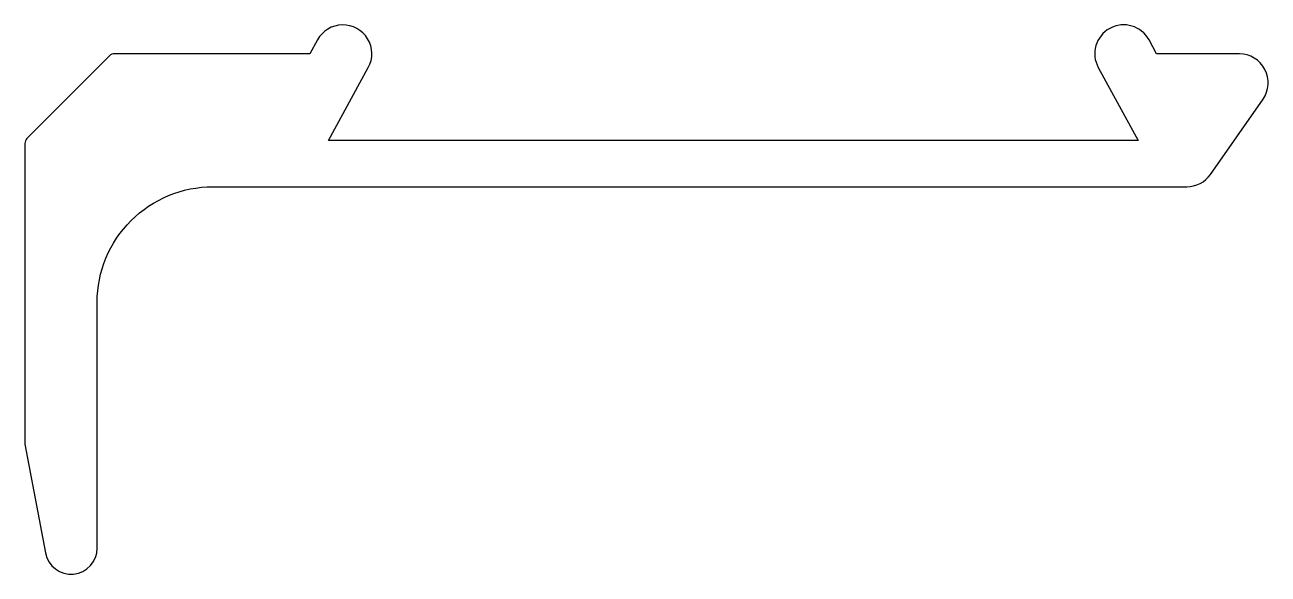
# Model space of a CAD drawing. Extents: x 219.5 to 262.5, y 232.5 to 251.5.
import ezdxf

# ---------------------------------------------------------------- set-up
doc = ezdxf.new("R2010")
doc.units = 0
doc.layers.add('ANA', color=220, linetype='CONTINUOUS')

msp = doc.modelspace()

# ---------------------------------------------------------------- linework, layer by layer
at = {"layer": 'ANA', "color": 0}
msp.add_lwpolyline([(261.465, 250.462), (258.604, 250.462), (258.342, 250.942, 1), (256.587, 249.982), (257.965, 247.462), (229.965, 247.462), (231.342, 249.982, 1), (229.587, 250.942), (229.325, 250.462), (222.568, 250.462, 0.198912), (222.391, 250.389), (219.538, 247.535, 0.198912), (219.465, 247.358), (219.465, 236.962), (220.18, 233.194, 0.910277), (221.965, 233.362), (221.965, 241.862, -0.414214), (225.965, 245.862), (259.644, 245.862, 0.244698), (260.463, 246.288), (262.284, 248.888, 0.599855)], format="xyb", close=True, dxfattribs=at)

doc.saveas('drawing.dxf')
